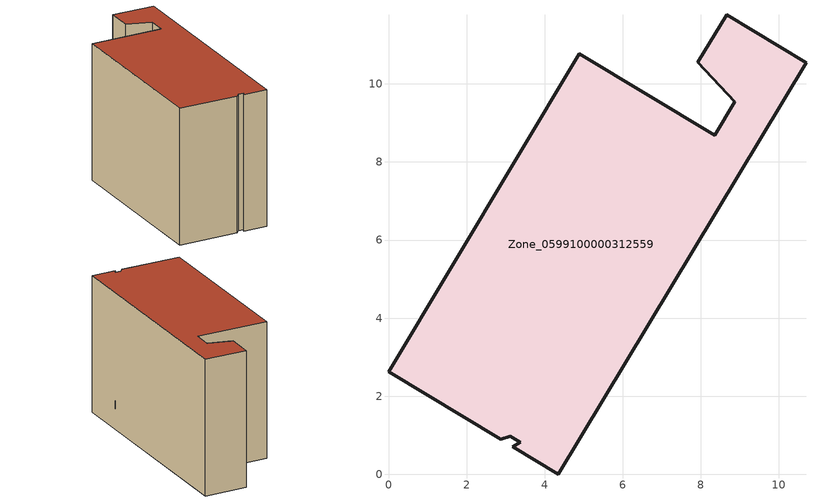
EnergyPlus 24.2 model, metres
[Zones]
Zone_0599100000312559
 floor ground (C_G): 2.87,0.9 0,2.63 4.89,10.77 8.35,8.68 8.87,9.54 7.92,10.55 8.66,11.77 10.69,10.54 4.35,0 3.19,0.7 3.38,0.82 3.11,0.97 z0
 wall outside (C_F): 8.66,11.77 7.92,10.55 8.87,9.54 8.35,8.68 4.89,10.77 0,2.63 2.87,0.9 3.11,0.97 3.38,0.82 3.19,0.7 4.35,0 10.69,10.54 8.66,11.77 z0:7.65
 roof outside (C_R): 4.89,10.77 0,2.63 2.87,0.9 3.11,0.97 3.38,0.82 3.19,0.7 4.35,0 10.69,10.54 8.66,11.77 7.92,10.55 8.87,9.54 8.35,8.68 z7.65
[BUILDING]
Pand.0599100000312559: North Axis=0; Terrain=City; Loads Convergence Tolerance Value=0.04; Temperature Convergence Tolerance Value=0.4; Solar Distribution=FullExterior; Maximum Number of Warmup Days=25; Minimum Number of Warmup Days=1
[Site:Location]
Rotterdam.The.Hague.AP_ZH_NLD Design_Conditions: Latitude=51.96; Longitude=4.45; Time Zone=1; Elevation=-4.5
[SITE:GROUNDTEMPERATURE:BUILDINGSURFACE]
18, 18, 18, 18, 18, 18, 18, 18, 18, 18, 18, 18
[MATERIAL] Thermal Absorptance=0.9; Solar Absorptance=0.7; Visible Absorptance=0.7
Name | Roughness | Thickness | Conductivity | Density | Specific Heat
G.TI.1975-1991 | MediumSmooth | 0.15 | 0.288461 | 540 | 1210
F.TI.1975-1991 | Rough | 0.3 | 0.230769 | 1920 | 840
R.TI.1975-1991 | MediumRough | 0.2 | 0.153846 | 1500 | 1000
[CONSTRUCTION]
C_G: G.TI.1975-1991
C_F: F.TI.1975-1991
C_R: R.TI.1975-1991
[ZONE]
Zone_0599100000312559: Type=1; Multiplier=1; Ceiling Height=Autocalculate; Volume=Autocalculate; Floor Area=autocalculate; Part of Total Floor Area=Yes
[ZONEINFILTRATION:DESIGNFLOWRATE]
Infil_Zone_0599100000312559: Zone or ZoneList or Space or SpaceList=Zone_0599100000312559; Schedule=AlwaysOn; Design Flow Rate Calculation Method=Flow/Area; Flow Rate per Floor Area=0.003; Constant Term Coefficient=1; Temperature Term Coefficient=0; Velocity Term Coefficient=0; Velocity Squared Term Coefficient=0
[HVACTEMPLATE:ZONE:IDEALLOADSAIRSYSTEM]
Zone_0599100000312559: Maximum Heating Supply Air Temperature=50; Minimum Cooling Supply Air Temperature=13; Maximum Heating Supply Air Humidity Ratio=0.0156; Minimum Cooling Supply Air Humidity Ratio=0.0077; Heating Limit=NoLimit; Cooling Limit=NoLimit; Dehumidification Control Type=ConstantSensibleHeatRatio; Cooling Sensible Heat Ratio=0.7; Dehumidification Setpoint=60; Humidification Control Type=None; Humidification Setpoint=30; Outdoor Air Method=None; Outdoor Air Flow Rate per Person=0.00944; Outdoor Air Flow Rate per Zone Floor Area=0; Outdoor Air Flow Rate per Zone=0; Demand Controlled Ventilation Type=None; Outdoor Air Economizer Type=NoEconomizer; Heat Recovery Type=None; Sensible Heat Recovery Effectiveness=0.7; Latent Heat Recovery Effectiveness=0.65
[ZONECONTROL:THERMOSTAT]
ThermostatControl_Zone_0599100000312559: Zone or ZoneList=Zone_0599100000312559; Control Type Schedule=DualSetpointControlType; Control 1=Thermostat_Zone_0599100000312559; Temperature Difference Between Cutout And Setpoint=0
[THERMOSTATSETPOINT:DUALSETPOINT]
Thermostat_Zone_0599100000312559: Heating Setpoint Temperature Schedule=HeatingSetpoint_Zone_0599100000312559; Cooling Setpoint Temperature Schedule=CoolingSetpoint_Zone_0599100000312559
[SCHEDULE:COMPACT]
HeatingSetpoint_Zone_0599100000312559: Through: 12/31, For: AllDays, Until: 24:00, 21
CoolingSetpoint_Zone_0599100000312559: Through: 12/31, For: AllDays, Until: 24:00, 24
DualSetpointControlType: Through: 12/31, For: AllDays, Until: 24:00, 4
AlwaysOn: Through: 12/31, For: AllDays, Until: 24:00, 1
